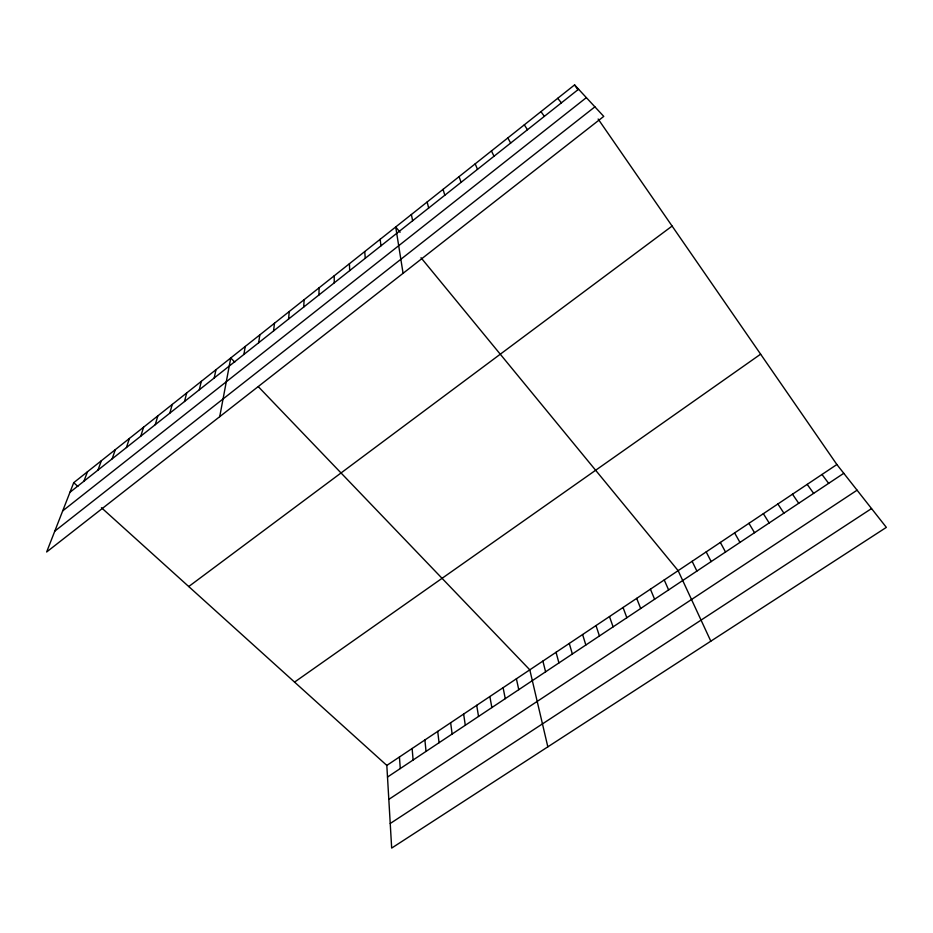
<?xml version="1.0" encoding="UTF-8"?>
<svg xmlns="http://www.w3.org/2000/svg" width="933" height="933" viewBox="0 0 933 933"><rect width="100%" height="100%" fill="white"/><g stroke="black" fill="none" stroke-linecap="round" stroke-linejoin="round"><path stroke-width="1.4" d="M318.923 295.003L319.109 287.796M303.703 307.062L304.123 299.691M288.589 319.039L289.242 311.517M273.591 330.923L274.465 323.25M258.698 342.726L259.794 334.9M243.91 354.435L245.227 346.47M219.722 416.666L230.766 357.957L234.731 362.097M214.217 377.97L215.966 369.701M199.324 389.772L201.283 381.364M184.524 401.505L186.693 392.945M169.841 413.132L172.22 404.444M155.263 424.69L157.84 415.861M140.79 436.166L143.577 427.197M126.422 447.548L129.407 438.452M112.147 458.849L115.33 449.624M97.988 470.08L101.359 460.715M83.923 481.218L87.492 471.736M73.719 482.676L46.65 551.986L603.756 116.403L574.576 84.915L73.719 482.676L77.847 486.408M69.963 492.286L578.577 89.23M62.698 510.876L586.356 97.627M54.79 531.145L594.892 106.852M188.734 586.542L672.11 226.066M294.56 682.105L760.628 354.178M386.822 765.422L836.878 464.529L886.35 527.378L391.673 848.085L386.822 765.422L101.44 507.715M387.51 777.049L843.77 473.299M388.816 799.383L857.077 490.198M390.227 823.501L871.539 508.567M258.359 386.729L529.804 669.836L547.834 746.843M557.701 98.327L561.409 102.84M400.094 232.294L395.709 226.964L403.079 273.311M421.005 257.741L678.139 570.658L710.818 641.181M821.985 474.489L828.656 483.352M540.942 111.622L544.359 116.345M807.185 484.379L813.646 493.359M574.576 84.915L577.854 89.661M598.146 119.039L836.878 464.529M792.49 494.21L798.718 503.284M777.877 503.972L783.895 513.162M524.311 124.835L527.448 129.745M763.357 513.675L769.165 522.97M748.931 523.32L754.529 532.708M734.598 532.906L739.974 542.4M507.82 137.932L510.678 143.041M720.346 542.435L725.524 552.021M706.188 551.904L711.168 561.584M692.123 561.304L696.893 571.078M491.434 150.936L494.024 156.243M664.238 579.953L668.611 589.913M475.189 163.846L477.498 169.339M650.418 589.189L654.604 599.231M636.691 598.368L640.679 608.503M623.046 607.488L626.848 617.716M459.059 176.652L461.1 182.332M609.482 616.561L613.098 626.871M596 625.565L599.429 635.968M582.6 634.533L585.842 645.006M443.047 189.376L444.819 195.23M569.282 643.432L572.349 653.998M556.045 652.284L558.925 662.931M427.151 201.994L428.667 208.024M542.889 661.089L545.595 671.807M516.404 678.792L518.76 689.674M411.371 214.52L412.643 220.736M503.097 687.691L505.266 698.654M489.86 696.531L491.866 707.576M476.705 705.336L478.536 716.451M463.631 714.072L465.299 725.268M450.639 722.76L452.132 734.026M437.717 731.39L439.046 742.738M380.163 239.303L380.932 245.857M424.888 739.986L426.043 751.392M412.118 748.511L413.121 759.998M364.733 251.56L365.258 258.278M399.429 756.99L400.28 768.547M349.42 263.724L349.7 270.605M334.212 275.806L334.247 282.851"/></g></svg>
